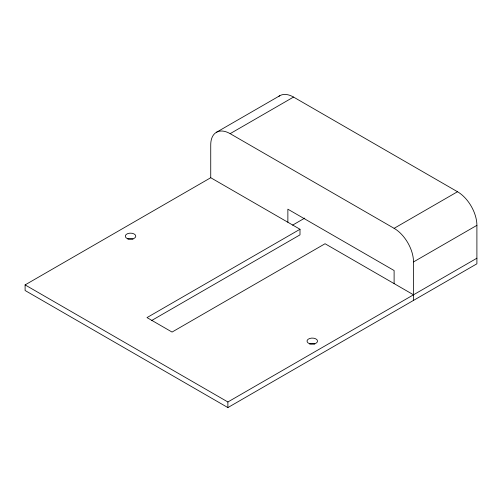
<?xml version="1.0" encoding="UTF-8"?>
<svg xmlns="http://www.w3.org/2000/svg" width="502" height="502" viewBox="0 0 502 502"><rect width="100%" height="100%" fill="white"/><g stroke="black" fill="none" stroke-linecap="round" stroke-linejoin="round"><path stroke-width="0.75" d="M216.418 132.302L279.809 95.706M210.733 177.727L210.733 144.865A27.441 15.844 60 0 1 230.142 133.664L293.526 97.068L457.498 191.733A27.441 15.844 60 0 1 476.9 225.342L476.9 263.807L227.877 407.58L25.1 290.507L25.1 284.904L210.733 177.727L299.995 229.263L299.995 234.861L151.73 320.464M292.603 225.128L304.783 218.094M299.995 229.263L146.992 317.597L172.054 332.067L325.058 243.734L413.51 294.799M230.142 133.664L394.108 228.328L457.498 191.733M413.51 300.403L413.51 261.937L476.9 225.342M25.1 284.904L227.877 401.976L476.9 258.204M394.108 283.599L394.108 270.528L287.866 209.19L287.866 222.26M227.877 401.976L227.877 407.58M394.108 228.328A27.441 15.844 60 0 1 413.51 261.937M278.466 96.654A27.441 15.844 60 0 1 293.526 97.068M309.721 344.058A5.258 3.037 0 0 1 314.829 344.058M127.972 239.121A5.258 3.037 0 0 1 133.074 239.121M309.646 343.738A5.258 3.037 0 0 0 317.534 341.109A5.258 3.037 0 0 0 309.646 338.48A5.258 3.037 0 0 0 309.646 343.738M127.891 238.808A5.258 3.037 0 0 0 135.778 236.178A5.258 3.037 0 0 0 127.891 233.549A5.258 3.037 0 0 0 127.891 238.808"/></g></svg>
